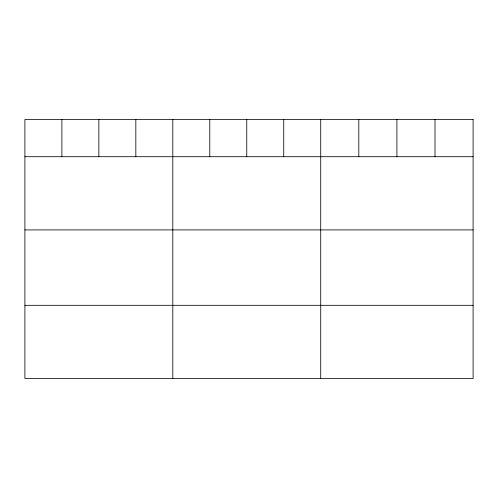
<?xml version="1.0" encoding="UTF-8"?>
<svg xmlns="http://www.w3.org/2000/svg" width="498" height="498" viewBox="0 0 498 498"><rect width="100%" height="100%" fill="white"/><g stroke="black" fill="none" stroke-linecap="round" stroke-linejoin="round"><path stroke-width="0.75" d="M24.9 156.708L473.1 156.708M24.9 229.902L473.1 229.902M24.9 305.311L473.1 305.311M435.003 119.495L435.003 156.708M396.906 119.495L396.906 156.708M358.809 119.495L358.809 156.708M320.712 119.495L320.712 378.505M283.736 119.495L283.736 156.708M246.759 119.495L246.759 156.708M209.783 119.495L209.783 156.708M172.806 119.495L172.806 378.505M135.829 119.495L135.829 156.708M98.853 119.495L98.853 156.708M61.877 119.495L61.877 156.708M473.1 119.495L24.9 119.495L24.9 378.505L473.1 378.505L473.1 119.495"/></g></svg>
